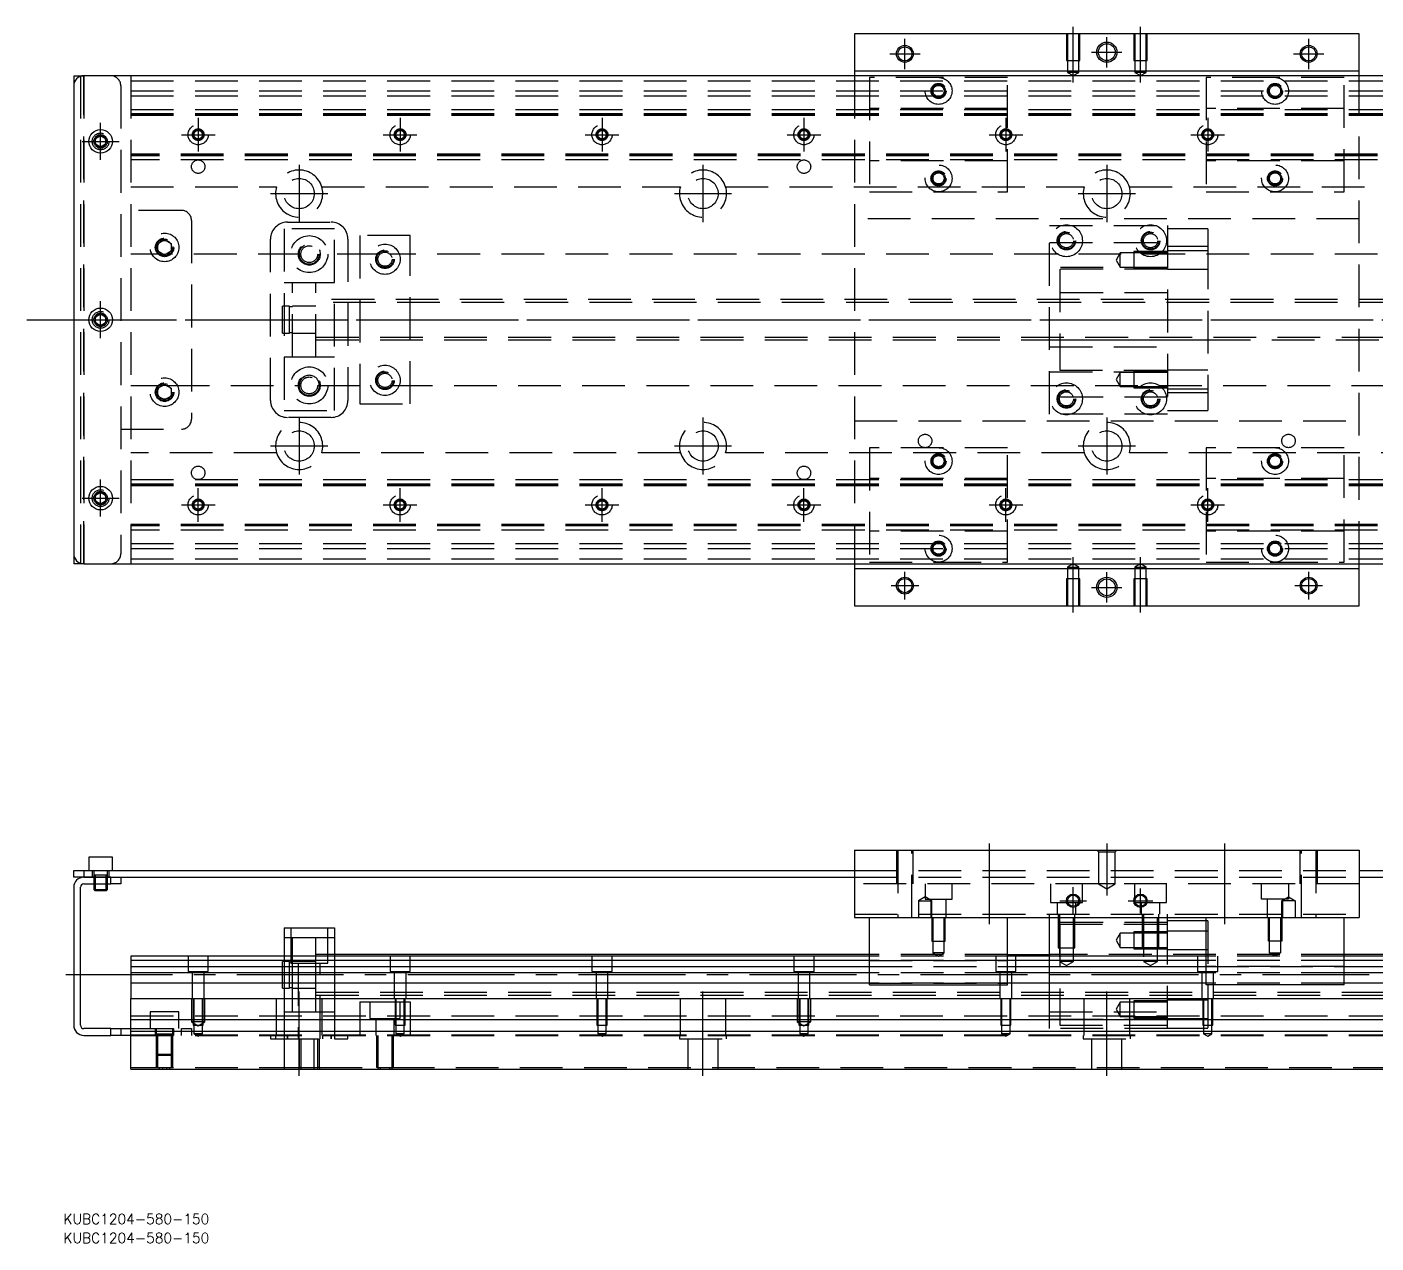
# Model space of a CAD drawing. Extents: x -14 to 797, y -274 to 87.
# Drawn here: x -13.9 to 387, y -274.3 to 87 of the extents above; entities that cross this region are included whole.
import ezdxf

# ---------------------------------------------------------------- set-up
doc = ezdxf.new("R2010")
doc.units = 0
doc.linetypes.add('CENTER', pattern=[50.8, 31.75, -6.35, 6.35, -6.35])
doc.linetypes.add('DASHED', pattern=[19.05, 12.7, -6.35])
doc.layers.get('0').update_dxf_attribs({"linetype": 'CONTINUOUS'})
doc.layers.add('CENTER', color=1, linetype='CENTER')
doc.styles.get("Standard").update_dxf_attribs({"font": 'txt.shx', "height": 3, "bigfont": 'bigfont.shx'})

# ---------------------------------------------------------------- blocks, each defined once
blk = doc.blocks.new('*U2')
at = {"color": 7, "linetype": 'CONTINUOUS'}
blk.add_text('KUBC1204-580-150', height=3, dxfattribs=at).set_placement((-3.04, -268.7))
blk = doc.blocks.new('*U3')
at = {"color": 7, "linetype": 'CONTINUOUS'}
blk.add_text('KUBC1204-580-150', height=3, dxfattribs=at).set_placement((-3.04, -274.32))

msp = doc.modelspace()

# ---------------------------------------------------------------- linework, layer by layer
at = {"color": 7, "linetype": 'CONTINUOUS'}
for p, q in [((382, 85), (232, 85)), ((232, 85), (232, 74)), ((382, 74), (382, 85)), ((0, 72.5), (0, -72.5)), ((0, 72.5), (3, 72.5)), ((611, 72.5), (3, 72.5)), ((232, 74), (382, 74)), ((232, 74), (232, 72.5)), ((382, 72.5), (382, 74)), ((6.5, 53.866026), (8, 54.73205)), ((6.5, 52.133974), (6.5, 53.866026)), ((8, 51.26795), (6.5, 52.133974)), ((8, 54.73205), (9.5, 53.866026)), ((9.5, 52.133974), (8, 51.26795)), ((9.5, 53.866026), (9.5, 52.133974)), ((6.5, 0.866026), (8, 1.73205)), ((6.5, -0.866026), (6.5, 0.866026)), ((8, 1.73205), (9.5, 0.866026)), ((9.5, 0.866026), (9.5, -0.866026)), ((8, -1.73205), (6.5, -0.866026)), ((9.5, -0.866026), (8, -1.73205)), ((6.5, -52.133974), (8, -51.26795)), ((8, -51.26795), (9.5, -52.133974)), ((6.5, -53.866026), (6.5, -52.133974)), ((8, -54.73205), (6.5, -53.866026)), ((9.5, -53.866026), (8, -54.73205)), ((9.5, -52.133974), (9.5, -53.866026)), ((3, -72.5), (0, -72.5)), ((3, -72.5), (611, -72.5)), ((232, -72.5), (232, -85)), ((382, -74), (232, -74)), ((382, -85), (382, -72.5)), ((232, -85), (382, -85)), ((11.5, -159.63), (4.5, -159.63)), ((4.5, -159.63), (4.5, -163.63)), ((11.5, -163.63), (11.5, -159.63)), ((232, -157.63), (382, -157.63)), ((232, -157.63), (232, -177.63)), ((382, -157.63), (382, -177.63)), ((0, -165.63), (0, -163.63)), ((0, -163.63), (3, -163.63)), ((3, -163.63), (3, -165.63)), ((3, -163.63), (232, -163.63)), ((382, -163.63), (611, -163.63)), ((3, -165.63), (0, -165.63)), ((3, -165.63), (11, -165.63)), ((11, -165.63), (3, -165.63)), ((3, -167.63), (11, -167.63)), ((6, -167.63), (6, -169.28)), ((6.35, -167.63), (6.35, -169.63)), ((9.65, -169.63), (9.65, -167.63)), ((10, -169.28), (10, -167.63)), ((11, -165.63), (232, -165.63)), ((11, -167.63), (11, -165.63)), ((14, -167.63), (11, -167.63)), ((14, -165.63), (14, -167.63)), ((382, -165.63), (603, -165.63)), ((0, -168.63), (0, -209.63)), ((2, -209.63), (2, -168.63)), ((6, -169.28), (10, -169.28)), ((6, -169.28), (6.35, -169.63)), ((9.65, -169.63), (6.35, -169.63)), ((9.65, -169.63), (10, -169.28)), ((232, -177.63), (382, -177.63)), ((236.5, -197.63), (236.5, -177.63)), ((277.5, -197.63), (277.5, -177.63)), ((290, -189.13), (290, -177.63)), ((325, -189.13), (325, -177.63)), ((336.5, -197.63), (336.5, -177.63)), ((377.5, -197.63), (377.5, -177.63)), ((62.5, -180.63), (62.5, -189.13)), ((62.5, -180.63), (77.5, -180.63)), ((77.5, -180.63), (77.5, -189.13)), ((236.5, -189.13), (17, -189.13)), ((17, -189.13), (17, -190.382272)), ((17, -190.382272), (17, -192.15668)), ((236.5, -190.382272), (17, -190.382272)), ((17, -192.15668), (236.5, -192.15668)), ((17, -192.15668), (17, -194.053076)), ((236.5, -188.63), (77.5, -188.63)), ((277.5, -188.63), (290, -188.630006)), ((336.5, -189.13), (277.5, -189.13)), ((336.5, -190.382272), (277.5, -190.382272)), ((277.5, -192.15668), (336.5, -192.15668)), ((547, -188.63), (377.5, -188.63)), ((597, -189.13), (377.5, -189.13)), ((597, -190.382272), (377.5, -190.382272)), ((377.5, -192.15668), (597, -192.15668)), ((17, -194.053076), (17, -197.107372)), ((236.5, -194.053076), (17, -194.053076)), ((336.5, -194.053076), (277.5, -194.053076)), ((597, -194.053076), (377.5, -194.053076)), ((236.5, -197.107372), (17, -197.107372)), ((17, -197.107372), (17, -201.63)), ((236.5, -197.63), (277.5, -197.63)), ((336.5, -197.107372), (277.5, -197.107372)), ((377.5, -197.63), (336.5, -197.63)), ((597, -197.107372), (377.5, -197.107372)), ((17, -201.63), (597, -201.63)), ((17, -207.93), (17, -201.63)), ((17, -207.93), (597, -207.93)), ((17, -211.33), (17, -207.93)), ((11, -210.63), (3, -210.63)), ((11, -212.63), (11, -210.63)), ((11, -210.63), (14, -210.63)), ((14, -210.63), (14, -212.63)), ((14, -210.63), (17, -210.63)), ((17, -211.33), (597, -211.33)), ((17, -222.63), (17, -211.33)), ((3, -212.63), (11, -212.63)), ((14, -212.63), (11, -212.63)), ((17, -212.63), (14, -212.63)), ((17, -222.63), (597, -222.63))]:
    msp.add_line(p, q, dxfattribs=at)
at = {"color": 3, "linetype": 'DASHED'}
for p, q in [((295.000006, 85), (295.000006, 77)), ((295.35, 85), (295.35, 77)), ((298.65, 77), (298.65, 85)), ((298.999994, 77), (298.999994, 85)), ((315.000006, 85), (315.000006, 77)), ((315.35, 85), (315.35, 77)), ((318.65, 77), (318.65, 85)), ((318.999994, 77), (318.999994, 85)), ((295.000006, 77), (298.999994, 77)), ((295.35, 77), (295.35, 73.5)), ((298.65, 73.5), (298.65, 77)), ((315.000006, 77), (318.999994, 77)), ((315.35, 77), (315.35, 73.5)), ((318.65, 73.5), (318.65, 77)), ((2, 72.5), (2, -72.5)), ((3, 72.5), (3, -72.5)), ((3, -72.5), (3, 72.5)), ((3, 72.5), (3, -72.5)), ((3, -72.5), (3, 72.5)), ((17, 72.5), (17, -72.5)), ((232, 72.5), (232, -72.5)), ((298.65, 73.5), (295.35, 73.5)), ((295.35, 73.5), (297, 72.547372)), ((297, 72.547372), (298.65, 73.5)), ((318.65, 73.5), (315.35, 73.5)), ((315.35, 73.5), (317, 72.547372)), ((317, 72.547372), (318.65, 73.5)), ((382, -72.5), (382, 72.5)), ((14, 69.5), (14, -69.5)), ((17, 71), (597, 71)), ((236.5, 72), (236.5, 38)), ((257, 72), (236.5, 72)), ((277.5, 72), (257, 72)), ((277.5, 38), (277.5, 72)), ((357, 72), (336.5, 72)), ((336.5, 72), (336.5, 38)), ((377.5, 72), (357, 72)), ((377.5, 38), (377.5, 72)), ((17, 68), (597, 68)), ((17, 66.5), (597, 66.5)), ((17, 62.5), (597, 62.5)), ((17, 61.247728), (597, 61.247728)), ((17, 61.1147), (597, 61.1147)), ((17, 61.1), (597, 61.1)), ((17, 60.8), (597, 60.8)), ((277.5, 62.8), (236.5, 62.8)), ((377.5, 62.8), (336.5, 62.8)), ((6, 53), (6.030168, 53.346066)), ((597, 49.2), (17, 49.2)), ((597, 48.9), (17, 48.9)), ((597, 48.8853), (17, 48.8853)), ((597, 48.752272), (17, 48.752272)), ((597, 47.5), (17, 47.5)), ((277.5, 47.2), (236.5, 47.2)), ((377.5, 47.2), (336.5, 47.2)), ((17, 39.5), (60.291796, 39.5)), ((73.708204, 39.5), (180.291796, 39.5)), ((193.708204, 39.5), (300.291796, 39.5)), ((236.5, 38), (277.5, 38)), ((313.708204, 39.5), (420.291796, 39.5)), ((336.5, 38), (377.5, 38)), ((32, 32.5), (14, 32.5)), ((35, 29.5), (35, -29.5)), ((63.5, 29), (76.5, 29)), ((382, 30), (232, 30)), ((77.5, 27), (62.5, 27)), ((62.5, 27), (62.5, -27)), ((77.5, -27), (77.5, 27)), ((100, 25), (85, 25)), ((85, 25), (85, -25)), ((100, -25), (100, 25)), ((290, 28), (325, 28)), ((290, -28), (290, 28)), ((325, 28), (325, -28)), ((337, 27), (325, 27)), ((337, 27), (337, 21.748564)), ((25, 22.6547), (27, 23.809402)), ((25, 20.3453), (25, 22.6547)), ((27, 19.190598), (25, 20.3453)), ((27, 23.809402), (29, 22.6547)), ((29, 20.3453), (27, 19.190598)), ((29, 22.6547), (29, 20.3453)), ((29.483582, 21.786038), (29.5, 21.5)), ((58.5, -24), (58.5, 24)), ((81.5, 24), (81.5, -24)), ((290, 23), (325, 23)), ((315, 20.253516), (315, 15.253526)), ((325, 20.253516), (315, 20.253516)), ((337, 21.748564), (325, 21.748564)), ((337, 20.50352), (325, 20.50352)), ((337, 21.748564), (337, -21.748564)), ((26.359688, 19.5), (17, 19.5)), ((67.5, 19.5), (27.640312, 19.5)), ((91.030306, 19.5), (72.5, 19.5)), ((597, 19.5), (93.969694, 19.5)), ((311, 19.85352), (309.787564, 17.75352)), ((309.787564, 17.75352), (311, 15.65352)), ((311, 15.65352), (311, 19.85352)), ((315, 19.85352), (311, 19.85352)), ((325, 19.85352), (315, 19.85352)), ((325, 15.5), (290, 15.5)), ((293, 15), (293, -15)), ((325, 15), (293, 15)), ((311, 15.65352), (315, 15.65352)), ((315, 15.65352), (325, 15.65352)), ((315, 15.253526), (325, 15.253526)), ((325, 15.00352), (337, 15.00352)), ((65, 11), (62.5, 11)), ((65, -11), (65, 11)), ((72, 11), (65, 11)), ((72, 11), (65, 11)), ((72, -11), (72, 11)), ((77.5, 11), (72, 11)), ((337, 6), (72, 6)), ((547, 5.125), (72, 5.125)), ((325, 8), (290, 8)), ((337, 5.999994), (293, 5.999994)), ((547.005, 6), (337, 6)), ((6, 0), (6.023172, 0.30356)), ((62, 0), (62, 4)), ((64.1, 4), (62, 4)), ((62, -4), (62, 0)), ((64.1, 0), (64.1, 4)), ((65, 3.8), (64.1, 3.8)), ((64.1, -4), (64.1, 0)), ((72, 4), (65, 4)), ((72, 4), (65, 4)), ((62, -4), (64.1, -4)), ((64.1, -3.8), (65, -3.8)), ((65, -4), (72, -4)), ((65, -4), (72, -4)), ((72, -5.125), (547, -5.125)), ((72, -6), (337, -6)), ((290, -8), (325, -8)), ((293, -5.999994), (337, -5.999994)), ((337, -6), (547.005, -6)), ((62.5, -11), (65, -11)), ((65, -11), (72, -11)), ((65, -11), (72, -11)), ((72, -11), (77.5, -11)), ((290, -15.5), (325, -15.5)), ((293, -15), (325, -15)), ((311, -15.65352), (309.787564, -17.75352)), ((311, -19.85352), (311, -15.65352)), ((315, -15.65352), (311, -15.65352)), ((315, -15.253526), (315, -20.253516)), ((325, -15.253526), (315, -15.253526)), ((325, -15.65352), (315, -15.65352)), ((337, -15.00352), (325, -15.00352)), ((17, -19.5), (26.359688, -19.5)), ((25, -20.3453), (27, -19.190598)), ((27, -19.190598), (29, -20.3453)), ((27.640312, -19.5), (67.5, -19.5)), ((72.5, -19.5), (91.030306, -19.5)), ((93.969694, -19.5), (597, -19.5)), ((309.787564, -17.75352), (311, -19.85352)), ((311, -19.85352), (315, -19.85352)), ((315, -19.85352), (325, -19.85352)), ((24.5, -21.5), (24.534018, -21.088984)), ((25, -22.6547), (25, -20.3453)), ((27, -23.809402), (25, -22.6547)), ((29, -22.6547), (27, -23.809402)), ((29, -20.3453), (29, -22.6547)), ((325, -23), (290, -23)), ((315, -20.253516), (325, -20.253516)), ((325, -20.50352), (337, -20.50352)), ((337, -21.748564), (325, -21.748564)), ((337, -21.748564), (337, -27)), ((62.5, -27), (77.5, -27)), ((85, -25), (100, -25)), ((325, -28), (290, -28)), ((325, -27), (337, -27)), ((76.5, -29), (63.5, -29)), ((232, -30), (382, -30)), ((14, -32.5), (32, -32.5)), ((60.291796, -39.5), (17, -39.5)), ((180.291796, -39.5), (73.708204, -39.5)), ((300.291796, -39.5), (193.708204, -39.5)), ((236.5, -38), (236.5, -72)), ((277.5, -38), (236.5, -38)), ((277.5, -72), (277.5, -38)), ((420.291796, -39.5), (313.708204, -39.5)), ((336.5, -38), (336.5, -72)), ((377.5, -38), (336.5, -38)), ((377.5, -72), (377.5, -38)), ((17, -47.5), (597, -47.5)), ((277.5, -47.2), (236.5, -47.2)), ((377.5, -47.2), (336.5, -47.2)), ((17, -48.752272), (597, -48.752272)), ((17, -48.8853), (597, -48.8853)), ((17, -48.9), (597, -48.9)), ((17, -49.2), (597, -49.2)), ((6, -53), (6.030168, -52.653934)), ((597, -60.8), (17, -60.8)), ((597, -61.1), (17, -61.1)), ((597, -61.1147), (17, -61.1147)), ((597, -61.247728), (17, -61.247728)), ((597, -62.5), (17, -62.5)), ((277.5, -62.8), (236.5, -62.8)), ((377.5, -62.8), (336.5, -62.8)), ((17, -66.5), (597, -66.5)), ((17, -68), (597, -68)), ((17, -71), (597, -71)), ((236.5, -72), (257, -72)), ((257, -72), (277.5, -72)), ((336.5, -72), (357, -72)), ((357, -72), (377.5, -72)), ((297, -72.547372), (295.35, -73.5)), ((295.35, -73.5), (297, -73.5)), ((295.35, -73.5), (295.35, -77)), ((298.65, -73.5), (297, -72.547372)), ((297, -73.5), (298.65, -73.5)), ((298.65, -77), (298.65, -73.5)), ((317, -72.547372), (315.35, -73.5)), ((315.35, -73.5), (317, -73.5)), ((315.35, -73.5), (315.35, -77)), ((318.65, -73.5), (317, -72.547372)), ((317, -73.5), (318.65, -73.5)), ((318.65, -77), (318.65, -73.5)), ((298.999994, -77), (295.000006, -77)), ((295.000006, -77), (295.000006, -85)), ((295.35, -77), (295.35, -85)), ((298.65, -85), (298.65, -77)), ((298.999994, -85), (298.999994, -77)), ((318.999994, -77), (315.000006, -77)), ((315.000006, -77), (315.000006, -85)), ((315.35, -77), (315.35, -85)), ((318.65, -85), (318.65, -77)), ((318.999994, -85), (318.999994, -77)), ((244.500006, -157.63), (244.500006, -167.63)), ((244.9, -157.63), (244.9, -177.63)), ((249.1, -177.63), (249.1, -157.63)), ((249.499994, -167.63), (249.499994, -157.63)), ((304.5, -158.13), (304, -157.63)), ((304.5, -158.13), (304.5, -167.63)), ((304.5, -158.13), (309.5, -158.13)), ((309.5, -158.13), (310, -157.63)), ((309.5, -167.63), (309.5, -158.13)), ((364.500006, -167.63), (364.500006, -157.63)), ((364.9, -177.63), (364.9, -157.63)), ((369.1, -157.63), (369.1, -177.63)), ((369.499994, -157.63), (369.499994, -167.63)), ((5.5, -163.63), (5.5, -165.63)), ((6, -163.63), (6, -167.63)), ((10, -167.63), (10, -163.63)), ((10.5, -165.63), (10.5, -163.63)), ((232, -163.63), (382, -163.63)), ((10, -165.03), (6, -165.03)), ((6.35, -165.03), (6.35, -167.63)), ((9.65, -167.63), (9.65, -165.03)), ((232, -165.63), (382, -165.63)), ((304.5, -167.63), (232, -167.63)), ((253, -167.63), (253, -172.13)), ((261, -172.13), (261, -167.63)), ((290.25, -167.63), (290.25, -173.13)), ((299.75, -173.13), (299.75, -167.63)), ((309.5, -167.63), (304.5, -167.63)), ((304.5, -167.63), (307, -169.073376)), ((307, -169.073376), (309.5, -167.63)), ((382, -167.63), (309.5, -167.63)), ((315.25, -167.63), (315.25, -173.13)), ((324.75, -173.13), (324.75, -167.63)), ((353, -172.13), (353, -167.63)), ((361, -167.63), (361, -172.13)), ((253, -171.4753), (251, -172.63)), ((255, -172.63), (253, -171.4753)), ((253, -172.13), (261, -172.13)), ((254.75, -172.13), (254.75, -177.63)), ((259.25, -177.63), (259.25, -172.13)), ((361, -172.13), (353, -172.13)), ((354.75, -177.63), (354.75, -172.13)), ((359, -172.63), (361, -171.4753)), ((359.25, -172.13), (359.25, -177.63)), ((361, -171.4753), (363, -172.63)), ((251, -172.63), (255, -172.63)), ((251, -172.63), (251, -177.63)), ((255, -177.63), (255, -172.63)), ((290.25, -173.13), (299.75, -173.13)), ((292.25, -173.13), (292.25, -176.63)), ((297.75, -176.63), (297.75, -173.13)), ((315.25, -173.13), (324.75, -173.13)), ((317.25, -173.13), (317.25, -176.63)), ((322.75, -176.63), (322.75, -173.13)), ((363, -172.63), (359, -172.63)), ((359, -177.63), (359, -172.63)), ((363, -172.63), (363, -177.63)), ((232, -176.63), (382, -176.63)), ((255.000006, -177.63), (255.000006, -184.63)), ((255.35, -177.63), (255.35, -184.63)), ((258.65, -184.63), (258.65, -177.63)), ((258.999994, -184.63), (258.999994, -177.63)), ((290, -177.63), (290, -176.63)), ((325, -179.13), (290, -179.13)), ((292.500006, -176.63), (292.500006, -186.63)), ((292.9, -176.63), (292.9, -190.63)), ((293, -179.63), (293, -209.63)), ((293, -179.63), (325, -179.63)), ((297.1, -190.63), (297.1, -176.63)), ((297.499994, -186.63), (297.499994, -176.63)), ((317.500006, -176.63), (317.500006, -186.63)), ((317.9, -176.63), (317.9, -190.63)), ((322.1, -190.63), (322.1, -176.63)), ((322.499994, -186.63), (322.499994, -176.63)), ((325, -177.63), (325, -176.63)), ((337, -178.63), (325, -178.63)), ((337, -178.63), (337, -210.63)), ((355.000006, -184.63), (355.000006, -177.63)), ((355.35, -184.63), (355.35, -177.63)), ((358.65, -177.63), (358.65, -184.63)), ((358.999994, -177.63), (358.999994, -184.63)), ((65, -183.63), (62.5, -183.63)), ((64.5, -180.63), (64.5, -191.13)), ((65, -189.13), (65, -183.63)), ((72, -183.63), (65, -183.63)), ((72, -189.13), (72, -183.63)), ((77.5, -183.63), (72, -183.63)), ((75.5, -191.13), (75.5, -180.63)), ((311, -182.28), (309.787564, -184.38)), ((309.787564, -184.38), (311, -186.48)), ((311, -186.48), (311, -182.28)), ((315, -182.28), (311, -182.28)), ((315, -181.880006), (315, -186.879994)), ((317.500006, -181.880006), (315, -181.880006)), ((325, -182.28), (315, -182.28)), ((322.499994, -181.880006), (317.500006, -181.880006)), ((325, -181.880006), (322.499994, -181.880006)), ((337, -181.63), (325, -181.63)), ((255.000006, -184.63), (258.999994, -184.63)), ((255.35, -184.63), (255.35, -188.13)), ((258.65, -188.13), (255.35, -188.13)), ((255.35, -188.13), (257, -189.082628)), ((257, -189.082628), (258.65, -188.13)), ((258.65, -188.13), (258.65, -184.63)), ((292.500006, -186.63), (297.499994, -186.63)), ((311, -186.48), (315, -186.48)), ((315, -186.48), (325, -186.48)), ((315, -186.879994), (325, -186.879994)), ((317.500006, -186.63), (322.499994, -186.63)), ((325, -187.13), (337, -187.13)), ((358.999994, -184.63), (355.000006, -184.63)), ((355.35, -188.13), (355.35, -184.63)), ((355.35, -188.13), (358.65, -188.13)), ((357, -189.082628), (355.35, -188.13)), ((358.65, -188.13), (357, -189.082628)), ((358.65, -184.63), (358.65, -188.13)), ((34, -189.13), (34, -193.63)), ((40, -193.63), (40, -189.13)), ((62, -198.63), (62, -190.63)), ((62.5, -190.63), (62, -190.63)), ((62.5, -189.13), (62.5, -201.63)), ((64.1, -190.63), (62.5, -190.63)), ((64.1, -198.63), (64.1, -190.63)), ((65, -190.83), (64.1, -190.83)), ((64.5, -191.13), (75.5, -191.13)), ((65, -194.63), (65, -189.13)), ((72, -190.63), (65, -190.63)), ((66.75, -191.13), (66.75, -213.63)), ((77.5, -188.63), (72, -188.63)), ((72, -194.63), (72, -189.13)), ((73.25, -213.63), (73.25, -191.13)), ((77.5, -189.13), (77.5, -201.63)), ((94, -189.13), (94, -193.63)), ((100, -193.63), (100, -189.13)), ((154, -189.13), (154, -193.63)), ((160, -193.63), (160, -189.13)), ((214, -189.13), (214, -193.63)), ((220, -193.63), (220, -189.13)), ((277.5, -188.63), (236.5, -188.63)), ((277.5, -189.13), (236.5, -189.13)), ((277.5, -190.382272), (236.5, -190.382272)), ((236.5, -190.427056), (277.5, -190.427056)), ((236.5, -192.13), (277.5, -192.13)), ((236.5, -192.15668), (277.5, -192.15668)), ((274, -189.13), (274, -193.63)), ((277.5, -188.630006), (293, -188.630006)), ((280, -193.63), (280, -189.13)), ((377.5, -188.63), (290, -188.63)), ((290, -197.63), (290, -189.13)), ((297.1, -190.63), (292.9, -190.63)), ((292.9, -190.63), (295, -191.842436)), ((295, -191.842436), (297.1, -190.63)), ((322.1, -190.63), (317.9, -190.63)), ((317.9, -190.63), (320, -191.842436)), ((320, -191.842436), (322.1, -190.63)), ((325, -210.63), (325, -189.13)), ((334, -189.13), (334, -193.63)), ((377.5, -189.13), (336.5, -189.13)), ((377.5, -190.382272), (336.5, -190.382272)), ((377.5, -190.427056), (336.5, -190.427056)), ((377.5, -192.13), (336.5, -192.13)), ((336.5, -192.15668), (377.5, -192.15668)), ((340, -193.63), (340, -189.13)), ((34, -193.63), (40, -193.63)), ((35.25, -193.63), (35.25, -201.63)), ((38.75, -201.63), (38.75, -193.63)), ((65, -201.63), (65, -194.63)), ((72, -201.63), (72, -194.63)), ((94, -193.63), (100, -193.63)), ((95.25, -193.63), (95.25, -201.63)), ((98.75, -201.63), (98.75, -193.63)), ((154, -193.63), (160, -193.63)), ((155.25, -193.63), (155.25, -201.63)), ((158.75, -201.63), (158.75, -193.63)), ((214, -193.63), (220, -193.63)), ((215.25, -193.63), (215.25, -201.63)), ((218.75, -201.63), (218.75, -193.63)), ((277.5, -194.053076), (236.5, -194.053076)), ((274, -193.63), (280, -193.63)), ((275.25, -193.63), (275.25, -201.63)), ((278.75, -201.63), (278.75, -193.63)), ((334, -193.63), (340, -193.63)), ((335.25, -193.63), (335.25, -201.63)), ((377.5, -194.053076), (336.5, -194.053076)), ((338.75, -201.63), (338.75, -193.63)), ((62, -198.63), (62.5, -198.63)), ((62.5, -198.63), (64.1, -198.63)), ((64.1, -198.43), (65, -198.43)), ((65, -198.63), (72, -198.63)), ((72, -199.755), (547, -199.755)), ((277.5, -197.107372), (236.5, -197.107372)), ((236.5, -197.13), (277.5, -197.13)), ((290, -201.63), (290, -197.63)), ((377.5, -197.107372), (336.5, -197.107372)), ((377.5, -197.13), (336.5, -197.13)), ((35, -201.63), (35, -208.63)), ((35.500006, -201.63), (35.500006, -207.93)), ((35.75, -201.63), (35.75, -209.63)), ((38.25, -209.63), (38.25, -201.63)), ((38.499994, -207.93), (38.499994, -201.63)), ((39, -208.63), (39, -201.63)), ((60.291796, -212.63), (60.291796, -201.63)), ((62.5, -201.63), (62.5, -207.93)), ((65, -205.63), (65, -201.63)), ((72, -200.63), (547, -200.63)), ((72, -205.63), (72, -201.63)), ((73.708204, -201.63), (73.708204, -212.63)), ((77.5, -201.63), (77.5, -207.93)), ((85, -202.63), (95.500006, -202.63)), ((85, -202.63), (85, -207.93)), ((88, -202.63), (88, -207.63)), ((95.500006, -201.63), (95.500006, -207.93)), ((95.500006, -202.63), (98.499994, -202.63)), ((95.75, -201.63), (95.75, -209.63)), ((97, -207.63), (97, -202.63)), ((98.25, -209.63), (98.25, -201.63)), ((98.499994, -207.93), (98.499994, -201.63)), ((98.499994, -202.63), (100, -202.63)), ((100, -202.63), (100, -207.93)), ((155.500006, -201.63), (155.500006, -207.93)), ((155.75, -201.63), (155.75, -209.63)), ((158.25, -209.63), (158.25, -201.63)), ((158.499994, -207.93), (158.499994, -201.63)), ((180.291796, -212.63), (180.291796, -201.63)), ((193.708204, -201.63), (193.708204, -212.63)), ((215, -201.63), (215, -208.63)), ((215.500006, -201.63), (215.500006, -207.93)), ((215.75, -201.63), (215.75, -209.63)), ((218.25, -209.63), (218.25, -201.63)), ((218.499994, -207.93), (218.499994, -201.63)), ((219, -208.63), (219, -201.63)), ((275.500006, -201.63), (275.500006, -207.93)), ((275.75, -201.63), (275.75, -209.63)), ((278.25, -209.63), (278.25, -201.63)), ((278.499994, -207.93), (278.499994, -201.63)), ((290, -205.63), (290, -201.63)), ((300.291796, -212.63), (300.291796, -201.63)), ((311, -202.78), (309.787564, -204.88)), ((311, -206.98), (311, -202.78)), ((315, -202.78), (311, -202.78)), ((313.708204, -201.63), (313.708204, -212.63)), ((315, -202.380006), (315, -207.379994)), ((325, -202.380006), (315, -202.380006)), ((325, -202.78), (315, -202.78)), ((337, -202.13), (325, -202.13)), ((335.500006, -201.63), (335.500006, -207.93)), ((335.75, -201.63), (335.75, -209.63)), ((338.25, -209.63), (338.25, -201.63)), ((338.499994, -207.93), (338.499994, -201.63)), ((17, -206.78), (597, -206.78)), ((31.25, -205.63), (22.75, -205.63)), ((22.75, -205.63), (22.75, -207.93)), ((22.75, -207.93), (22.75, -210.63)), ((31.25, -207.93), (31.25, -205.63)), ((31.25, -210.63), (31.25, -207.93)), ((35.500006, -207.93), (35.500006, -209.63)), ((38.499994, -209.63), (38.499994, -207.93)), ((62.5, -205.63), (65, -205.63)), ((62.5, -207.93), (62.5, -211.33)), ((65, -205.63), (72, -205.63)), ((72, -205.63), (77.5, -205.63)), ((77.5, -207.93), (77.5, -211.33)), ((85, -207.93), (85, -211.33)), ((88, -207.63), (97, -207.63)), ((89.75, -207.63), (89.75, -212.63)), ((95.25, -212.63), (95.25, -207.63)), ((95.500006, -207.93), (95.500006, -209.63)), ((98.499994, -209.63), (98.499994, -207.93)), ((100, -207.93), (100, -211.33)), ((155.500006, -207.93), (155.500006, -209.63)), ((158.499994, -209.63), (158.499994, -207.93)), ((215.500006, -207.93), (215.500006, -209.63)), ((218.499994, -209.63), (218.499994, -207.93)), ((275.500006, -207.93), (275.500006, -209.63)), ((278.499994, -209.63), (278.499994, -207.93)), ((290, -205.63), (325, -205.63)), ((290, -207.93), (290, -205.63)), ((290, -207.905918), (325, -207.905918)), ((293, -207.905918), (290, -207.905918)), ((290, -210.63), (290, -207.93)), ((325, -207.905918), (293, -207.905918)), ((309.787564, -204.88), (311, -206.98)), ((311, -206.98), (315, -206.98)), ((315, -206.98), (325, -206.98)), ((315, -207.379994), (325, -207.379994)), ((325, -207.63), (337, -207.63)), ((335.500006, -207.93), (335.500006, -209.63)), ((338.499994, -209.63), (338.499994, -207.93)), ((17, -210.63), (32, -210.63)), ((24.25, -210.63), (24.25, -212.63)), ((29.500006, -212.23), (24.499994, -212.23)), ((24.5, -210.63), (24.5, -222.13)), ((24.9, -212.23), (24.9, -222.13)), ((29.1, -222.13), (29.1, -212.23)), ((29.5, -222.13), (29.5, -210.63)), ((29.75, -212.63), (29.75, -210.63)), ((32, -212.63), (32, -210.63)), ((32, -210.63), (35, -210.63)), ((39, -208.63), (35, -208.63)), ((35, -208.63), (37, -209.7847)), ((35, -210.63), (35, -212.63)), ((35.500006, -209.63), (38.499994, -209.63)), ((35.75, -209.63), (35.75, -212.13)), ((38.25, -212.13), (35.75, -212.13)), ((35.75, -212.13), (37, -212.851688)), ((37, -209.7847), (39, -208.63)), ((37, -212.851688), (38.25, -212.13)), ((38.25, -212.13), (38.25, -209.63)), ((62.5, -211.33), (62.5, -212.63)), ((77.5, -211.33), (77.5, -213.63)), ((85, -211.33), (85, -212.63)), ((95.500006, -209.63), (98.499994, -209.63)), ((95.75, -209.63), (95.75, -212.13)), ((98.25, -212.13), (95.75, -212.13)), ((95.75, -212.13), (97, -212.851688)), ((97, -212.851688), (98.25, -212.13)), ((98.25, -212.13), (98.25, -209.63)), ((100, -211.33), (100, -212.63)), ((155.500006, -209.63), (158.499994, -209.63)), ((155.75, -209.63), (155.75, -212.13)), ((158.25, -212.13), (155.75, -212.13)), ((155.75, -212.13), (157, -212.851688)), ((157, -212.851688), (158.25, -212.13)), ((158.25, -212.13), (158.25, -209.63)), ((219, -208.63), (215, -208.63)), ((215, -208.63), (217, -209.7847)), ((215.500006, -209.63), (218.499994, -209.63)), ((215.75, -209.63), (215.75, -212.13)), ((218.25, -212.13), (215.75, -212.13)), ((215.75, -212.13), (217, -212.851688)), ((217, -209.7847), (219, -208.63)), ((217, -212.851688), (218.25, -212.13)), ((218.25, -212.13), (218.25, -209.63)), ((275.500006, -209.63), (278.499994, -209.63)), ((275.75, -209.63), (275.75, -212.13)), ((278.25, -212.13), (275.75, -212.13)), ((275.75, -212.13), (277, -212.851688)), ((277, -212.851688), (278.25, -212.13)), ((278.25, -212.13), (278.25, -209.63)), ((325, -210.63), (290, -210.63)), ((293, -209.63), (325, -209.63)), ((337, -210.63), (325, -210.63)), ((335.500006, -209.63), (338.499994, -209.63)), ((335.75, -209.63), (335.75, -212.13)), ((338.25, -212.13), (335.75, -212.13)), ((335.75, -212.13), (337, -212.851688)), ((337, -212.851688), (338.25, -212.13)), ((338.25, -212.13), (338.25, -209.63)), ((17, -212.48), (597, -212.48)), ((17, -212.63), (597, -212.63)), ((58.5, -212.63), (58.5, -213.63)), ((58.5, -213.63), (81.5, -213.63)), ((60, -212.63), (60, -213.63)), ((60, -213.63), (74, -213.63)), ((62.5, -212.63), (62.5, -213.63)), ((62.5, -213.63), (62.5, -222.63)), ((63.5, -213.63), (63.5, -212.63)), ((63.5, -212.63), (63.5, -213.63)), ((67.000006, -213.63), (67.000006, -222.13)), ((67.5, -213.63), (67.5, -222.13)), ((71.5, -222.63), (71.5, -213.63)), ((72.5, -222.13), (72.5, -213.63)), ((72.999994, -222.13), (72.999994, -213.63)), ((74, -213.63), (74, -212.63)), ((76.5, -212.63), (76.5, -213.63)), ((76.5, -213.63), (76.5, -212.63)), ((81.5, -213.63), (81.5, -212.63)), ((90.000006, -212.63), (90.000006, -222.13)), ((90.4, -212.63), (90.4, -222.13)), ((94.6, -222.13), (94.6, -212.63)), ((94.999994, -222.13), (94.999994, -212.63)), ((180, -212.63), (180, -213.63)), ((180, -213.63), (194, -213.63)), ((182.5, -213.63), (182.5, -222.63)), ((191.5, -222.63), (191.5, -213.63)), ((194, -213.63), (194, -212.63)), ((300, -212.63), (300, -213.63)), ((300, -213.63), (314, -213.63)), ((302.5, -213.63), (302.5, -222.63)), ((311.5, -222.63), (311.5, -213.63)), ((314, -213.63), (314, -212.63)), ((24.5, -218.23), (29.5, -218.23)), ((24.5, -218.23), (24.9, -218.63)), ((29.1, -218.63), (24.9, -218.63)), ((29.1, -218.63), (29.5, -218.23)), ((17, -222.13), (67.000006, -222.13)), ((25.500008, -222.63), (25.500008, -222.13)), ((26.359688, -222.13), (26.359688, -222.63)), ((27.640312, -222.63), (27.640312, -222.13)), ((28.499992, -222.13), (28.499992, -222.63)), ((67.5, -222.13), (67.000006, -222.13)), ((67.000006, -222.63), (67.000006, -222.13)), ((67.000006, -222.13), (67.5, -222.13)), ((67.5, -222.13), (72.5, -222.13)), ((67.5, -222.13), (67.5, -222.63)), ((72.999994, -222.13), (72.5, -222.13)), ((72.5, -222.63), (72.5, -222.13)), ((72.5, -222.13), (72.999994, -222.13)), ((72.999994, -222.13), (72.999994, -222.63)), ((72.999994, -222.13), (90.500006, -222.13)), ((90.500006, -222.13), (90.000006, -222.13)), ((90.500006, -222.63), (90.500006, -222.13)), ((90.500006, -222.13), (91.030306, -222.13)), ((91.030306, -222.13), (93.969694, -222.13)), ((91.030306, -222.13), (91.030306, -222.63)), ((93.969694, -222.63), (93.969694, -222.13)), ((93.969694, -222.13), (94.499994, -222.13)), ((94.999994, -222.13), (94.499994, -222.13)), ((94.499994, -222.13), (94.499994, -222.63)), ((94.499994, -222.13), (597, -222.13))]:
    msp.add_line(p, q, dxfattribs=at)
at = {"color": 3, "linetype": 'CONTINUOUS'}
for centre, radius in [((247, 79), 2.5), ((367, 79), 2.5), ((247, -79), 2.5), ((367, -79), 2.5), ((297, -172.63), 2), ((317, -172.63), 2)]:
    msp.add_circle(centre, radius, dxfattribs=at)
at = {"color": 7, "linetype": 'CONTINUOUS'}
for centre, radius in [((247, 79), 2.1), ((307, 79.5), 3), ((307, 79.5), 2.5), ((367, 79), 2.1), ((8, 53), 3.5), ((8, 0), 3.5), ((8, -53), 3.5), ((247, -79), 2.1), ((307, -79.5), 3), ((307, -79.5), 2.5), ((367, -79), 2.1), ((297, -172.63), 1.65), ((317, -172.63), 1.65)]:
    msp.add_circle(centre, radius, dxfattribs=at)
at = {"color": 3, "linetype": 'DASHED'}
for centre, radius in [((257, 68), 4), ((257, 68), 2.25), ((257, 68), 2), ((257, 68), 1.65), ((357, 68), 4), ((357, 68), 2.25), ((357, 68), 2), ((357, 68), 1.65), ((37, 55), 3), ((37, 55), 1.75), ((37, 55), 1.5), ((37, 55), 1.25), ((97, 55), 3), ((97, 55), 1.75), ((97, 55), 1.5), ((97, 55), 1.25), ((157, 55), 3), ((157, 55), 1.75), ((157, 55), 1.5), ((157, 55), 1.25), ((217, 55), 3), ((217, 55), 1.75), ((217, 55), 1.5), ((217, 55), 1.25), ((277, 55), 3), ((277, 55), 1.75), ((277, 55), 1.5), ((277, 55), 1.25), ((337, 55), 3), ((337, 55), 1.75), ((337, 55), 1.5), ((337, 55), 1.25), ((8, 53), 2.5), ((8, 53), 2), ((37, 45.5), 2), ((217, 45.5), 2), ((257, 42), 4), ((257, 42), 2.25), ((357, 42), 4), ((357, 42), 2.25), ((67, 37.5), 4.5), ((187, 37.5), 4.5), ((257, 42), 2), ((257, 42), 1.65), ((307, 37.5), 4.5), ((357, 42), 2), ((357, 42), 1.65), ((295, 23.5), 4.75), ((320, 23.5), 4.75), ((27, 21.5), 4.25), ((27, 21.5), 2.75), ((70, 19.5), 5.5), ((295, 23.5), 2.75), ((295, 23.5), 2.5), ((295, 23.5), 2.1), ((320, 23.5), 2.75), ((320, 23.5), 2.5), ((320, 23.5), 2.1), ((27, 21.5), 2.5), ((27, 21.5), 2.1), ((70, 19.5), 3.25), ((70, 19.5), 3), ((70, 19.5), 2.5), ((92.5, 18), 4.5), ((92.5, 18), 2.75), ((92.5, 18), 2.5), ((92.5, 18), 2.1), ((8, 0), 2.5), ((8, 0), 2), ((70, -19.5), 5.5), ((92.5, -18), 4.5), ((92.5, -18), 2.75), ((92.5, -18), 2.5), ((92.5, -18), 2.1), ((27, -21.5), 4.25), ((27, -21.5), 2.75), ((27, -21.5), 2.5), ((27, -21.5), 2.1), ((70, -19.5), 3.25), ((70, -19.5), 3), ((70, -19.5), 2.5), ((295, -23.5), 4.75), ((320, -23.5), 4.75), ((295, -23.5), 2.75), ((295, -23.5), 2.5), ((295, -23.5), 2.1), ((320, -23.5), 2.75), ((320, -23.5), 2.5), ((320, -23.5), 2.1), ((67, -37.5), 4.5), ((187, -37.5), 4.5), ((253, -36), 2), ((307, -37.5), 4.5), ((361, -36), 2), ((257, -42), 4), ((257, -42), 2.25), ((257, -42), 2), ((357, -42), 4), ((357, -42), 2.25), ((357, -42), 2), ((37, -45.5), 2), ((217, -45.5), 2), ((257, -42), 1.65), ((357, -42), 1.65), ((8, -53), 2.5), ((8, -53), 2), ((37, -55), 3), ((97, -55), 3), ((157, -55), 3), ((217, -55), 3), ((277, -55), 3), ((337, -55), 3), ((37, -55), 1.75), ((37, -55), 1.5), ((37, -55), 1.25), ((97, -55), 1.75), ((97, -55), 1.5), ((97, -55), 1.25), ((157, -55), 1.75), ((157, -55), 1.5), ((157, -55), 1.25), ((217, -55), 1.75), ((217, -55), 1.5), ((217, -55), 1.25), ((277, -55), 1.75), ((277, -55), 1.5), ((277, -55), 1.25), ((337, -55), 1.75), ((337, -55), 1.5), ((337, -55), 1.25), ((257, -68), 4), ((357, -68), 4), ((257, -68), 2.25), ((257, -68), 2), ((257, -68), 1.65), ((357, -68), 2.25), ((357, -68), 2), ((357, -68), 1.65)]:
    msp.add_circle(centre, radius, dxfattribs=at)
at = {"color": 7, "linetype": 'CONTINUOUS'}
for centre, radius, start, end in [((3, 69.5), 3, 90, 180), ((8, 53), 1.65, 155.380023, 180), ((8, 53), 1.65, 180, 204.619977), ((8, 53), 1.65, 144.619977, 155.380023), ((8, 53), 1.65, 204.619977, 215.380023), ((8, 53), 1.65, 95.380023, 144.619977), ((8, 53), 1.65, 84.619977, 95.380023), ((8, 53), 1.65, 35.380023, 84.619977), ((8, 53), 1.65, 24.619977, 35.380023), ((8, 53), 1.65, 324.619977, 335.380023), ((8, 53), 1.65, 335.380023, 24.619977), ((8, 53), 1.65, 215.380023, 264.619977), ((8, 53), 1.65, 264.619977, 275.380023), ((8, 53), 1.65, 275.380023, 324.619977), ((8, 0), 1.65, 155.380023, 180), ((8, 0), 1.65, 180, 204.619977), ((8, 0), 1.65, 144.619977, 155.380023), ((8, 0), 1.65, 95.380023, 144.619977), ((8, 0), 1.65, 84.619977, 95.380023), ((8, 0), 1.65, 35.380023, 84.619977), ((8, 0), 1.65, 24.619977, 35.380023), ((8, 0), 1.65, 335.380023, 24.619977), ((8, 0), 1.65, 204.619977, 215.380023), ((8, 0), 1.65, 215.380023, 264.619977), ((8, 0), 1.65, 264.619977, 275.380023), ((8, 0), 1.65, 275.380023, 324.619977), ((8, 0), 1.65, 324.619977, 335.380023), ((8, -53), 1.65, 144.619977, 155.380023), ((8, -53), 1.65, 95.380023, 144.619977), ((8, -53), 1.65, 84.619977, 95.380023), ((8, -53), 1.65, 35.380023, 84.619977), ((8, -53), 1.65, 24.619977, 35.380023), ((8, -53), 1.65, 155.380023, 180), ((8, -53), 1.65, 180, 204.619977), ((8, -53), 1.65, 204.619977, 215.380023), ((8, -53), 1.65, 215.380023, 264.619977), ((8, -53), 1.65, 264.619977, 275.380023), ((8, -53), 1.65, 275.380023, 324.619977), ((8, -53), 1.65, 324.619977, 335.380023), ((8, -53), 1.65, 335.380023, 24.619977), ((3, -69.5), 3, 180, 270), ((3, -168.63), 3, 90, 180), ((3, -168.63), 1, 90, 180), ((3, -209.63), 3, 180, 270), ((3, -209.63), 1, 180, 270)]:
    msp.add_arc(centre, radius, start, end, dxfattribs=at)
at = {"color": 3, "linetype": 'DASHED'}
for centre, radius, start, end in [((11, 69.5), 3, 0, 90), ((67, 37.5), 7, 16.60155, 163.39845), ((187, 37.5), 7, 16.60155, 163.39845), ((307, 37.5), 7, 16.60155, 163.39845), ((67, 37.5), 7, 163.39845, 16.60155), ((187, 37.5), 7, 163.39845, 16.60155), ((307, 37.5), 7, 163.39845, 16.60155), ((32, 29.5), 3, 0, 90), ((63.5, 24), 5, 90, 180), ((76.5, 24), 5, 0, 90), ((70, 19.5), 3, 180, 0), ((70, -19.5), 3, 0, 180), ((63.5, -24), 5, 180, 270), ((76.5, -24), 5, 270, 0), ((32, -29.5), 3, 270, 0), ((67, -37.5), 7, 343.39845, 196.60155), ((187, -37.5), 7, 343.39845, 196.60155), ((307, -37.5), 7, 343.39845, 196.60155), ((67, -37.5), 7, 196.60155, 343.39845), ((187, -37.5), 7, 196.60155, 343.39845), ((307, -37.5), 7, 196.60155, 343.39845), ((11, -69.5), 3, 270, 0)]:
    msp.add_arc(centre, radius, start, end, dxfattribs=at)
at = {"layer": 'CENTER', "color": 1, "linetype": 'CENTER'}
for p, q in [((297, 70.547372), (297, 87)), ((317, 70.547372), (317, 87)), ((247, 74.5), (247, 83.5)), ((307, 75), (307, 84)), ((367, 74.5), (367, 83.5)), ((242.5, 79), (251.5, 79)), ((302.5, 79.5), (311.5, 79.5)), ((362.5, 79), (371.5, 79)), ((8, 47.5), (8, 58.5)), ((37, 60), (37, 50)), ((97, 60), (97, 50)), ((157, 60), (157, 50)), ((217, 60), (217, 50)), ((277, 60), (277, 50)), ((337, 60), (337, 50)), ((2.5, 53), (13.5, 53)), ((32, 55), (42, 55)), ((92, 55), (102, 55)), ((152, 55), (162, 55)), ((212, 55), (222, 55)), ((272, 55), (282, 55)), ((332, 55), (342, 55)), ((67, 46), (67, 29)), ((187, 46), (187, 29)), ((307, 46), (307, 29)), ((58.5, 37.5), (75.5, 37.5)), ((178.5, 37.5), (195.5, 37.5)), ((298.5, 37.5), (315.5, 37.5)), ((8, -5.5), (8, 5.5)), ((-13.881395, 0), (644.180498, 0)), ((-5, 0), (639, 0)), ((67, -29), (67, -46)), ((187, -29), (187, -46)), ((307, -29), (307, -46)), ((58.5, -37.5), (75.5, -37.5)), ((178.5, -37.5), (195.5, -37.5)), ((298.5, -37.5), (315.5, -37.5)), ((8, -58.5), (8, -47.5)), ((37, -60), (37, -50)), ((97, -60), (97, -50)), ((157, -60), (157, -50)), ((217, -60), (217, -50)), ((277, -60), (277, -50)), ((337, -60), (337, -50)), ((2.5, -53), (13.5, -53)), ((32, -55), (42, -55)), ((92, -55), (102, -55)), ((152, -55), (162, -55)), ((212, -55), (222, -55)), ((272, -55), (282, -55)), ((332, -55), (342, -55)), ((297, -87), (297, -70.547372)), ((317, -87), (317, -70.547372)), ((247, -83.1), (247, -74.9)), ((307, -84), (307, -75)), ((367, -83.1), (367, -74.9)), ((242.9, -79), (251.1, -79)), ((302.5, -79.5), (311.5, -79.5)), ((362.9, -79), (371.1, -79)), ((272, -155.63), (272, -179.63)), ((307, -155.63), (307, -171.073376)), ((342, -155.63), (342, -179.63)), ((297, -176.63), (297, -168.63)), ((317, -176.28), (317, -168.98)), ((293, -172.63), (301, -172.63)), ((313.35, -172.63), (320.65, -172.63)), ((639, -194.63), (-5, -194.63)), ((67, -224.63), (67, -199.63)), ((187, -224.63), (187, -199.63)), ((307, -224.63), (307, -199.63))]:
    msp.add_line(p, q, dxfattribs=at)

# ---------------------------------------------------------------- block references
at = {"color": 7, "linetype": 'CONTINUOUS'}
for name in ['*U2', '*U3']:
    msp.add_blockref(name, (0, 0), dxfattribs=at)

doc.saveas('drawing.dxf')
